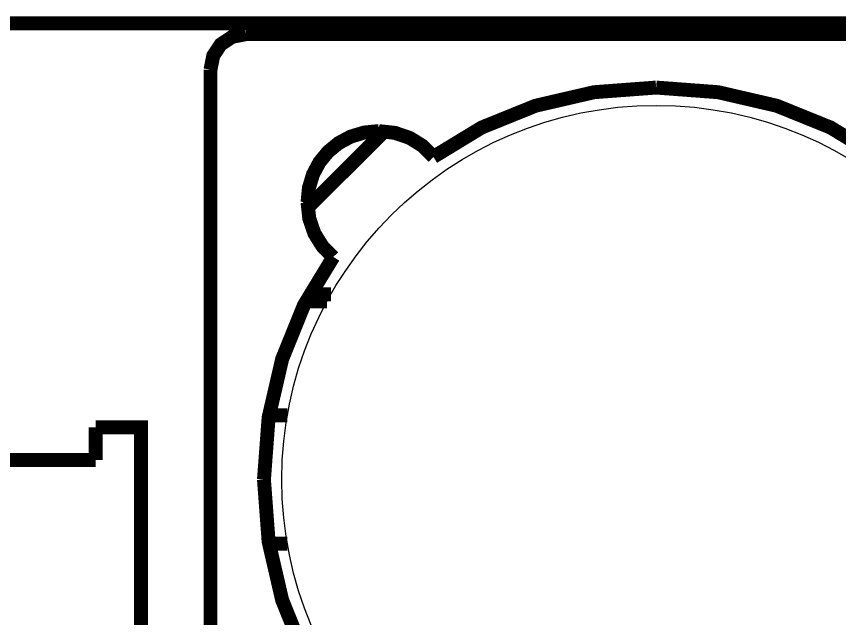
# Model space of a CAD drawing. Header units: inches. Extents: x -2.66 to 2.66, y -1.71 to 1.71.
# Drawn here: x 0.5274 to 1.0001, y -0.7312 to -0.3854 of the extents above; entities that cross this region are included whole.
import ezdxf

# ---------------------------------------------------------------- set-up
doc = ezdxf.new("R2010")
doc.units = ezdxf.units.IN
doc.layers.get('0').update_dxf_attribs({"linetype": 'CONTINUOUS'})

msp = doc.modelspace()

# ---------------------------------------------------------------- linework, layer by layer
at = {"const_width": 0.008}
for points in [[(1.386087, -0.389354), (-0.046984, -0.389354)], [(1.386087, -0.389354), (-0.046984, -0.389354)], [(1.386087, -0.389354), (-0.046984, -0.389354)], [(0.638843, -0.415969), (0.640422, -0.407911), (0.64476, -0.401414), (0.651258, -0.397076), (0.659315, -0.395496)], [(0.638843, -0.415969), (0.640422, -0.407911), (0.64476, -0.401414), (0.651258, -0.397076), (0.659315, -0.395496)], [(0.638843, -0.415969), (0.640422, -0.407911), (0.64476, -0.401414), (0.651258, -0.397076), (0.659315, -0.395496)], [(0.659315, -0.395496), (1.130181, -0.395496)], [(0.659315, -0.395496), (1.130181, -0.395496)], [(0.659315, -0.395496), (1.130181, -0.395496)], [(0.638843, -0.886835), (0.638843, -0.415969)], [(0.638843, -0.886835), (0.638843, -0.415969)], [(0.638843, -0.886835), (0.638843, -0.415969)], [(0.766871, -0.466034), (0.794617, -0.449151), (0.825537, -0.436644), (0.859094, -0.428875), (0.894748, -0.426205)], [(0.766871, -0.466034), (0.794617, -0.449151), (0.825537, -0.436644), (0.859094, -0.428875), (0.894748, -0.426205)], [(0.766871, -0.466034), (0.794617, -0.449151), (0.825537, -0.436644), (0.859094, -0.428875), (0.894748, -0.426205)], [(1.022625, -0.466034), (0.994879, -0.449151), (0.963959, -0.436644), (0.930402, -0.428875), (0.894748, -0.426205)], [(1.022625, -0.466034), (0.994879, -0.449151), (0.963959, -0.436644), (0.930402, -0.428875), (0.894748, -0.426205)], [(1.022625, -0.466034), (0.994879, -0.449151), (0.963959, -0.436644), (0.930402, -0.428875), (0.894748, -0.426205)], [(0.694565, -0.492163), (0.69538, -0.483791), (0.697724, -0.476049), (0.701448, -0.469087), (0.706401, -0.463054), (0.712433, -0.4581), (0.719396, -0.454377), (0.727138, -0.452033), (0.73551, -0.451218)], [(0.694565, -0.492163), (0.69538, -0.483791), (0.697724, -0.476049), (0.701448, -0.469087), (0.706401, -0.463054), (0.712433, -0.4581), (0.719396, -0.454377), (0.727138, -0.452033), (0.73551, -0.451218)], [(0.694565, -0.492163), (0.69538, -0.483791), (0.697724, -0.476049), (0.701448, -0.469087), (0.706401, -0.463054), (0.712433, -0.4581), (0.719396, -0.454377), (0.727138, -0.452033), (0.73551, -0.451218)], [(0.738594, -0.451335), (0.694681, -0.495248)], [(0.738594, -0.451335), (0.694681, -0.495248)], [(0.738594, -0.451335), (0.694681, -0.495248)], [(0.766967, -0.465954), (0.760755, -0.459786), (0.753297, -0.45515), (0.74481, -0.452232), (0.73551, -0.451218)], [(0.766967, -0.465954), (0.760755, -0.459786), (0.753297, -0.45515), (0.74481, -0.452232), (0.73551, -0.451218)], [(0.766967, -0.465954), (0.760755, -0.459786), (0.753297, -0.45515), (0.74481, -0.452232), (0.73551, -0.451218)], [(0.694565, -0.492163), (0.695579, -0.501463), (0.698497, -0.50995), (0.703133, -0.517408), (0.709301, -0.52362)], [(0.694565, -0.492163), (0.695579, -0.501463), (0.698497, -0.50995), (0.703133, -0.517408), (0.709301, -0.52362)], [(0.694565, -0.492163), (0.695579, -0.501463), (0.698497, -0.50995), (0.703133, -0.517408), (0.709301, -0.52362)], [(0.669551, -0.651402), (0.672221, -0.615747), (0.679991, -0.582191), (0.692497, -0.551271), (0.70938, -0.523525)], [(0.669551, -0.651402), (0.672221, -0.615747), (0.679991, -0.582191), (0.692497, -0.551271), (0.70938, -0.523525)], [(0.669551, -0.651402), (0.672221, -0.615747), (0.679991, -0.582191), (0.692497, -0.551271), (0.70938, -0.523525)], [(0.696303, -0.544945), (0.708, -0.544945)], [(0.696303, -0.544945), (0.708, -0.544945)], [(0.696303, -0.544945), (0.708, -0.544945)], [(0.69416, -0.549039), (0.705724, -0.549039)], [(0.69416, -0.549039), (0.705724, -0.549039)], [(0.69416, -0.549039), (0.705724, -0.549039)], [(0.672587, -0.614551), (0.68297, -0.614551)], [(0.672587, -0.614551), (0.68297, -0.614551)], [(0.672587, -0.614551), (0.68297, -0.614551)], [(0.57293, -0.621413), (0.59893, -0.621413), (0.59893, -1.031173), (0.207889, -1.031173), (0.207889, -0.621413), (0.233889, -0.621413)], [(0.57293, -0.621413), (0.59893, -0.621413), (0.59893, -1.031173), (0.207889, -1.031173), (0.207889, -0.621413), (0.233889, -0.621413)], [(0.57293, -0.621413), (0.59893, -0.621413), (0.59893, -1.031173), (0.207889, -1.031173), (0.207889, -0.621413), (0.233889, -0.621413)], [(0.57293, -0.621413), (0.57293, -0.640133)], [(0.57293, -0.621413), (0.57293, -0.640133)], [(0.57293, -0.621413), (0.57293, -0.640133)], [(0.233889, -0.640133), (0.57293, -0.640133)], [(0.233889, -0.640133), (0.57293, -0.640133)], [(0.233889, -0.640133), (0.57293, -0.640133)], [(0.669551, -0.651402), (0.672221, -0.687056), (0.679991, -0.720612), (0.692497, -0.751532), (0.70938, -0.779278)], [(0.669551, -0.651402), (0.672221, -0.687056), (0.679991, -0.720612), (0.692497, -0.751532), (0.70938, -0.779278)], [(0.669551, -0.651402), (0.672221, -0.687056), (0.679991, -0.720612), (0.692497, -0.751532), (0.70938, -0.779278)], [(0.68297, -0.688252), (0.672587, -0.688252)], [(0.68297, -0.688252), (0.672587, -0.688252)], [(0.68297, -0.688252), (0.672587, -0.688252)]]:
    msp.add_lwpolyline(points, dxfattribs=at)
msp.add_circle((0.894748, -0.651402), 0.214961)
msp.add_circle((0.894748, -0.651402), 0.214961)
msp.add_circle((0.894748, -0.651402), 0.214961)

doc.saveas('drawing.dxf')
